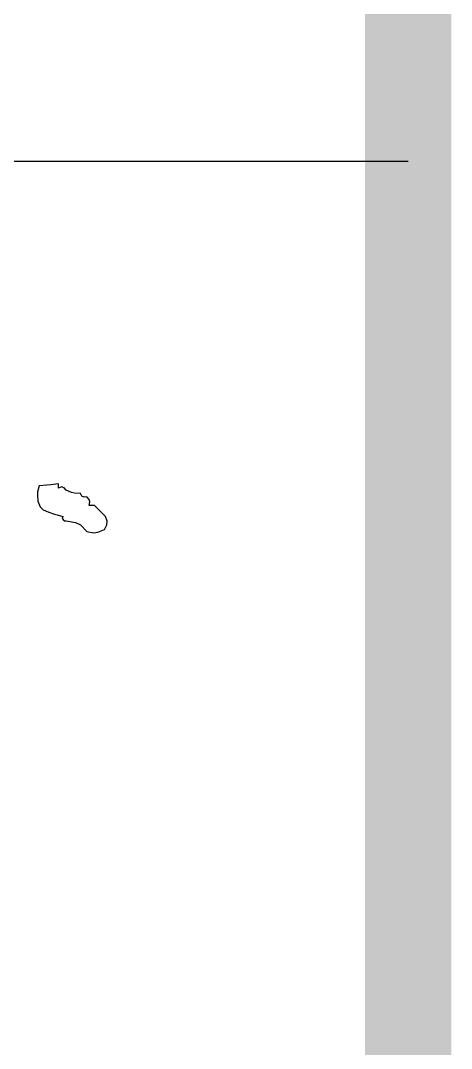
# Model space of a CAD drawing. Extents: x -737978 to 768813, y -372247 to 1140308.
# Drawn here: x -630482 to -630129, y 49224 to 50066 of the extents above; entities that cross this region are included whole.
import ezdxf

# ---------------------------------------------------------------- set-up
doc = ezdxf.new("R2010")
doc.units = 0
doc.header["$LTSCALE"] = 1000
doc.header["$MEASUREMENT"] = 0
doc.layers.get('0').update_dxf_attribs({"linetype": 'CONTINUOUS'})
doc.layers.add('PUB_TITLE', color=4, linetype='CONTINUOUS')

# ---------------------------------------------------------------- blocks, each defined once
blk = doc.blocks.new('黄履优')
for p, q in [((1.451977, 0.480103), (1.446, 0.479243)), ((1.451977, 0.478769), (1.451977, 0.480103)), ((1.435887, 0.473884), (1.435711, 0.471426)), ((1.436974, 0.478436), (1.435887, 0.473884)), ((1.442993, 0.478909), (1.436974, 0.478436)), ((1.446, 0.479243), (1.442993, 0.478909)), ((1.451977, 0.478102), (1.451977, 0.478769)), ((1.451977, 0.476769), (1.451977, 0.478102)), ((1.454267, 0.477571), (1.451977, 0.476769)), ((1.456291, 0.476993), (1.454267, 0.477571)), ((1.457811, 0.475102), (1.456291, 0.476993)), ((1.461921, 0.473398), (1.457811, 0.475102)), ((1.464207, 0.47287), (1.461921, 0.473398)), ((1.468647, 0.472601), (1.464207, 0.47287)), ((1.469663, 0.470609), (1.468647, 0.472601)), ((1.435711, 0.471426), (1.43614, 0.466766)), ((1.43614, 0.466766), (1.437758, 0.462338)), ((1.471445, 0.469718), (1.469663, 0.470609)), ((1.473648, 0.4701), (1.471445, 0.469718)), ((1.475385, 0.467969), (1.473648, 0.4701)), ((1.475315, 0.463432), (1.475845, 0.46613)), ((1.475845, 0.46613), (1.475385, 0.467969)), ((1.437758, 0.462338), (1.440047, 0.46005)), ((1.440047, 0.46005), (1.444475, 0.458431)), ((1.444475, 0.458431), (1.448719, 0.456833)), ((1.448719, 0.456833), (1.450903, 0.456161)), ((1.476982, 0.463432), (1.475315, 0.463432)), ((1.477816, 0.463432), (1.476982, 0.463432)), ((1.479483, 0.463432), (1.477816, 0.463432)), ((1.482817, 0.460098), (1.479483, 0.463432)), ((1.484484, 0.458431), (1.482817, 0.460098)), ((1.487818, 0.455097), (1.484484, 0.458431)), ((1.450903, 0.456161), (1.455311, 0.455097)), ((1.455311, 0.455097), (1.454792, 0.453513)), ((1.454792, 0.453513), (1.456145, 0.451709)), ((1.456145, 0.451709), (1.457811, 0.451763)), ((1.457811, 0.451763), (1.46486, 0.450512)), ((1.46486, 0.450512), (1.468626, 0.44853)), ((1.468626, 0.44853), (1.473648, 0.443428)), ((1.486984, 0.445095), (1.488945, 0.448599)), ((1.489171, 0.451318), (1.487818, 0.455097)), ((1.488945, 0.448599), (1.489171, 0.451318)), ((1.473648, 0.443428), (1.478952, 0.442552)), ((1.478952, 0.442552), (1.482059, 0.44294)), ((1.482059, 0.44294), (1.486984, 0.445095))]:
    blk.add_line(p, q)
blk = doc.blocks.new('TQ1')
at = {"layer": 'PUB_TITLE'}
blk.add_line((-49854.76, -404654.76), (-43854.76, -404654.76), dxfattribs=at)
at = {"xscale": 1056, "yscale": 1056, "zscale": 1056}
blk.add_blockref('黄履优', (-45670.41, -405422.44), dxfattribs=at)

msp = doc.modelspace()

# ---------------------------------------------------------------- linework, layer by layer
at = {"layer": 'PUB_TITLE', "const_width": 70.71}
msp.add_lwpolyline([(-687154.59, 35963.25), (-630164.69, 35963.25), (-630164.69, 76549.11), (-687154.59, 76549.11)], close=True, dxfattribs=at)

# ---------------------------------------------------------------- block references
at = {"xscale": 1.01360066206343, "yscale": 1.01360066206343, "zscale": 1.01360066206343}
msp.add_blockref('TQ1', (-585713.48, 460109.66), dxfattribs=at)

doc.saveas('drawing.dxf')
